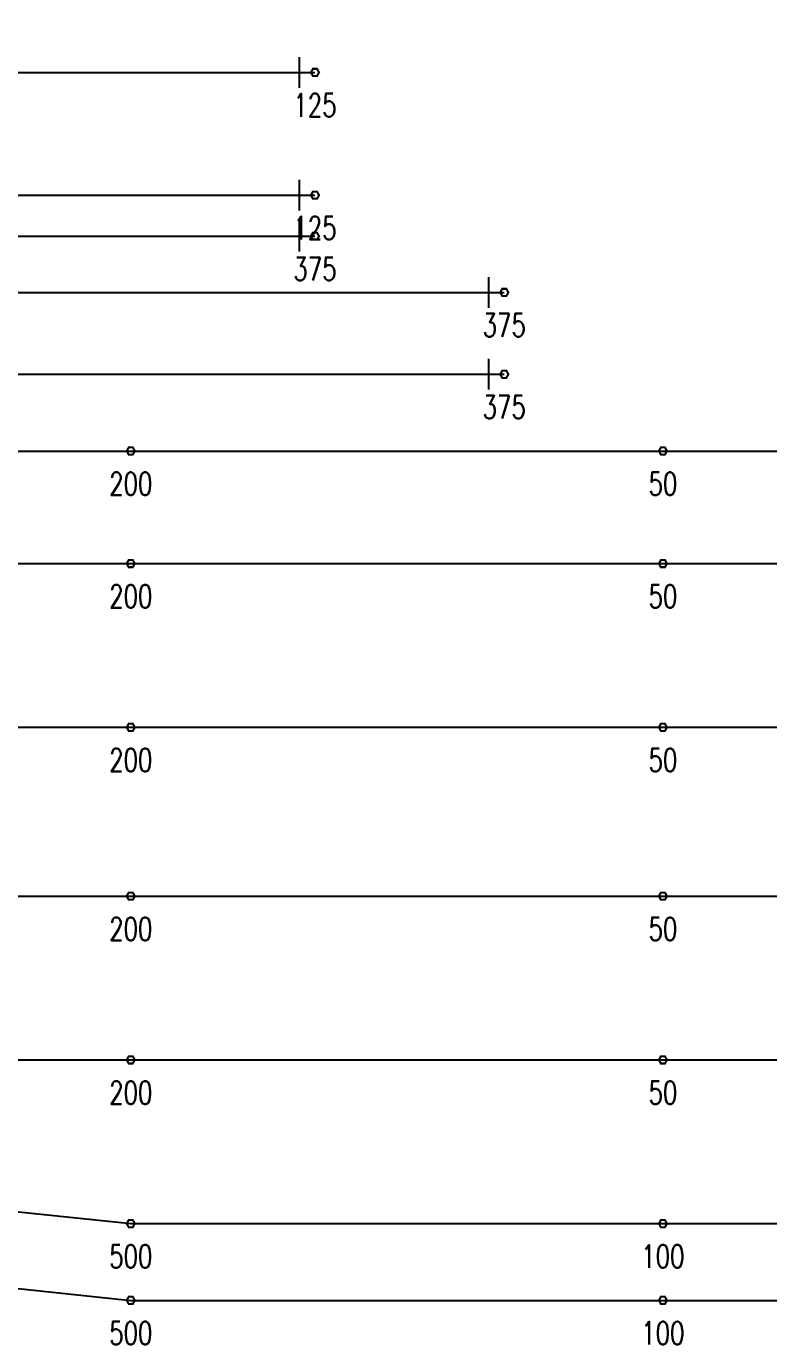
# Model space of a CAD drawing. Header units: millimetres. Extents: x 118516 to 588795, y -24154 to 50684.
# Drawn here: x 391630 to 398883, y 8468 to 21350 of the extents above; entities that cross this region are included whole.
import ezdxf
from ezdxf.enums import TextEntityAlignment as Align

# ---------------------------------------------------------------- set-up
doc = ezdxf.new("R2010")
doc.units = ezdxf.units.MM
doc.layers.get('0').update_dxf_attribs({"lineweight": 20})
doc.layers.add('ARES_TAG', color=3, linetype='Continuous')
doc.layers.add('NDC_S_TENDON', color=10, linetype='Continuous')
doc.layers.add('Current plane_Column', color=7, linetype='Continuous', true_color=0x4b00ff)
for name, color, linetype, lineweight in [('NDC_S-TENDON', 6, 'Continuous', 35), ('NDC_S_ANNO', 7, 'Continuous', 20), ('NDC_S_SYMBOL', 1, 'Continuous', 15)]:
    doc.layers.add(name, color=color, linetype=linetype, lineweight=lineweight)
doc.styles.add('ARES_ROMANS_0.36', font='romans.shx', dxfattribs={"width": 0.36, "bigfont": 'vns.shx'})
doc.styles.add('NDC_ANNO', font='', dxfattribs={"width": 0.8})
doc.styles.get('NDC_ANNO').set_extended_font_data('Dotum')

# ---------------------------------------------------------------- blocks, each defined once
blk = doc.blocks.new('*U712')
at = {"layer": 'NDC_S_SYMBOL', "color": 3}
blk.add_line((-11226, 0), (-8554, 0), dxfattribs=at)
blk.add_circle((-11676, 0), 450, dxfattribs=at)
at = {"layer": 'NDC_S_TENDON'}
for p, q in [((6362, -150), (6362, 150)), ((-3388, 0), (-500, 0)), ((-500, 0), (5123, 0)), ((5123, 0), (5512, 0)), ((5512, 0), (6512, 0))]:
    blk.add_line(p, q, dxfattribs=at)
blk.add_lwpolyline([(-3908, 0), (-4388, 150), (-4388, -150), (-3908, 0), (-3388, 0)], dxfattribs=at)
at = {"layer": 'ARES_TAG', "style": 'ARES_ROMANS_0.36', "width": 0.36}
blk.add_attdef('S3', text='', height=375, dxfattribs=at).set_placement((-11676, 0), align=Align.MIDDLE_CENTER)
blk = doc.blocks.new('*U490')
at = {"layer": 'NDC_S_TENDON'}
for p, q in [((-500, 0), (5123, 0)), ((5123, 0), (56672, 0))]:
    blk.add_line(p, q, dxfattribs=at)
at = {"layer": 'ARES_TAG', "style": 'ARES_ROMANS_0.36', "width": 0.36}
blk.add_attdef('S3', text='', height=375, dxfattribs=at).set_placement((-7518, 0), align=Align.MIDDLE_CENTER)
blk = doc.blocks.new('*U530')
at = {"layer": 'NDC_S_TENDON'}
for p, q in [((-25685, -975), (-16450, 0)), ((-16450, 0), (25150, 0))]:
    blk.add_line(p, q, dxfattribs=at)
at = {"layer": 'ARES_TAG', "style": 'ARES_ROMANS_0.36', "width": 0.36}
blk.add_attdef('S3', text='', height=375, rotation=6.0284, dxfattribs=at).set_placement((-29792, -1409), align=Align.MIDDLE_CENTER)
blk = doc.blocks.new('*U703')
at = {"layer": 'NDC_S_TENDON'}
for p, q in [((-25685, -975), (-16450, 0)), ((-16450, 0), (25150, 0))]:
    blk.add_line(p, q, dxfattribs=at)
at = {"layer": 'ARES_TAG', "style": 'ARES_ROMANS_0.36', "width": 0.36}
blk.add_attdef('S3', text='', height=375, rotation=6.0284, dxfattribs=at).set_placement((-30967, -1533), align=Align.MIDDLE_CENTER)
blk = doc.blocks.new('*U492')
at = {"layer": 'NDC_S_SYMBOL', "color": 3}
blk.add_line((-7068, 0), (-5568, 0), dxfattribs=at)
blk.add_circle((-7518, 0), 450, dxfattribs=at)
at = {"layer": 'NDC_S_TENDON'}
for p, q in [((7492, -150), (7492, 150)), ((-3388, 0), (-500, 0)), ((-500, 0), (5123, 0)), ((5123, 0), (6642, 0)), ((6642, 0), (7642, 0))]:
    blk.add_line(p, q, dxfattribs=at)
blk.add_lwpolyline([(-3908, 0), (-4388, 150), (-4388, -150), (-3908, 0), (-3388, 0)], dxfattribs=at)
at = {"layer": 'ARES_TAG', "style": 'ARES_ROMANS_0.36', "width": 0.36}
blk.add_attdef('S3', text='', height=375, dxfattribs=at).set_placement((-7518, 0), align=Align.MIDDLE_CENTER)
blk = doc.blocks.new('*U702')
at = {"layer": 'NDC_S_SYMBOL', "color": 3}
blk.add_line((-8249, 0), (-5568, 0), dxfattribs=at)
blk.add_circle((-8699, 0), 450, dxfattribs=at)
at = {"layer": 'NDC_S_TENDON'}
for p, q in [((7492, -150), (7492, 150)), ((-3388, 0), (-500, 0)), ((-500, 0), (5123, 0)), ((5123, 0), (6642, 0)), ((6642, 0), (7642, 0))]:
    blk.add_line(p, q, dxfattribs=at)
blk.add_lwpolyline([(-3908, 0), (-4388, 150), (-4388, -150), (-3908, 0), (-3388, 0)], dxfattribs=at)
at = {"layer": 'ARES_TAG', "style": 'ARES_ROMANS_0.36', "width": 0.36}
blk.add_attdef('S3', text='', height=375, dxfattribs=at).set_placement((-8699, 0), align=Align.MIDDLE_CENTER)
blk = doc.blocks.new('*U713')
at = {"layer": 'NDC_S_SYMBOL', "color": 3}
blk.add_line((-10032, 0), (-8529, 0), dxfattribs=at)
blk.add_circle((-10482, 0), 450, dxfattribs=at)
at = {"layer": 'NDC_S_TENDON'}
for p, q in [((6362, -150), (6362, 150)), ((-3388, 0), (-500, 0)), ((-500, 0), (5123, 0)), ((5123, 0), (5512, 0)), ((5512, 0), (6512, 0))]:
    blk.add_line(p, q, dxfattribs=at)
blk.add_lwpolyline([(-3908, 0), (-4388, 150), (-4388, -150), (-3908, 0), (-3388, 0)], dxfattribs=at)
at = {"layer": 'ARES_TAG', "style": 'ARES_ROMANS_0.36', "width": 0.36}
blk.add_attdef('S3', text='', height=375, dxfattribs=at).set_placement((-10482, 0), align=Align.MIDDLE_CENTER)
blk = doc.blocks.new('HTB TDX')
at = {"layer": 'NDC_S-TENDON', "linetype": 'Continuous'}
for points, elevation in [([(11890, 11400, 20, 20, 0), (11870, 11435, 20, 20, 0), (11830, 11435, 20, 20, 0), (11810, 11400, 20, 20, 0), (11830, 11365, 20, 20, 0), (11870, 11365, 20, 20, 0)], 3575), ([(11890, 11400, 20, 20, 0), (11870, 11435, 20, 20, 0), (11830, 11435, 20, 20, 0), (11810, 11400, 20, 20, 0), (11830, 11365, 20, 20, 0), (11870, 11365, 20, 20, 0)], 3575), ([(11890, 10200, 20, 20, 0), (11870, 10235, 20, 20, 0), (11830, 10235, 20, 20, 0), (11810, 10200, 20, 20, 0), (11830, 10165, 20, 20, 0), (11870, 10165, 20, 20, 0)], 3575), ([(11890, 10200, 20, 20, 0), (11870, 10235, 20, 20, 0), (11830, 10235, 20, 20, 0), (11810, 10200, 20, 20, 0), (11830, 10165, 20, 20, 0), (11870, 10165, 20, 20, 0)], 3575), ([(11890, 9800, 20, 20, 0), (11870, 9835, 20, 20, 0), (11830, 9835, 20, 20, 0), (11810, 9800, 20, 20, 0), (11830, 9765, 20, 20, 0), (11870, 9765, 20, 20, 0)], 3575), ([(11890, 9800, 20, 20, 0), (11870, 9835, 20, 20, 0), (11830, 9835, 20, 20, 0), (11810, 9800, 20, 20, 0), (11830, 9765, 20, 20, 0), (11870, 9765, 20, 20, 0)], 3575), ([(13740, 9250, 20, 20, 0), (13720, 9285, 20, 20, 0), (13680, 9285, 20, 20, 0), (13660, 9250, 20, 20, 0), (13680, 9215, 20, 20, 0), (13720, 9215, 20, 20, 0)], 3575), ([(13740, 9250, 20, 20, 0), (13720, 9285, 20, 20, 0), (13680, 9285, 20, 20, 0), (13660, 9250, 20, 20, 0), (13680, 9215, 20, 20, 0), (13720, 9215, 20, 20, 0)], 3575), ([(13740, 8450, 20, 20, 0), (13720, 8485, 20, 20, 0), (13680, 8485, 20, 20, 0), (13660, 8450, 20, 20, 0), (13680, 8415, 20, 20, 0), (13720, 8415, 20, 20, 0)], 3575), ([(13740, 8450, 20, 20, 0), (13720, 8485, 20, 20, 0), (13680, 8485, 20, 20, 0), (13660, 8450, 20, 20, 0), (13680, 8415, 20, 20, 0), (13720, 8415, 20, 20, 0)], 3575), ([(10090, 7700, 20, 20, 0), (10070, 7735, 20, 20, 0), (10030, 7735, 20, 20, 0), (10010, 7700, 20, 20, 0), (10030, 7665, 20, 20, 0), (10070, 7665, 20, 20, 0)], 3650), ([(10090, 7700, 20, 20, 0), (10070, 7735, 20, 20, 0), (10030, 7735, 20, 20, 0), (10010, 7700, 20, 20, 0), (10030, 7665, 20, 20, 0), (10070, 7665, 20, 20, 0)], 3650), ([(10090, 7700, 20, 20, 0), (10070, 7735, 20, 20, 0), (10030, 7735, 20, 20, 0), (10010, 7700, 20, 20, 0), (10030, 7665, 20, 20, 0), (10070, 7665, 20, 20, 0)], 3650), ([(10090, 7700, 20, 20, 0), (10070, 7735, 20, 20, 0), (10030, 7735, 20, 20, 0), (10010, 7700, 20, 20, 0), (10030, 7665, 20, 20, 0), (10070, 7665, 20, 20, 0)], 3650), ([(15290, 7700, 20, 20, 0), (15270, 7735, 20, 20, 0), (15230, 7735, 20, 20, 0), (15210, 7700, 20, 20, 0), (15230, 7665, 20, 20, 0), (15270, 7665, 20, 20, 0)], 3500), ([(15290, 7700, 20, 20, 0), (15270, 7735, 20, 20, 0), (15230, 7735, 20, 20, 0), (15210, 7700, 20, 20, 0), (15230, 7665, 20, 20, 0), (15270, 7665, 20, 20, 0)], 3500), ([(10090, 6600, 20, 20, 0), (10070, 6635, 20, 20, 0), (10030, 6635, 20, 20, 0), (10010, 6600, 20, 20, 0), (10030, 6565, 20, 20, 0), (10070, 6565, 20, 20, 0)], 3650), ([(10090, 6600, 20, 20, 0), (10070, 6635, 20, 20, 0), (10030, 6635, 20, 20, 0), (10010, 6600, 20, 20, 0), (10030, 6565, 20, 20, 0), (10070, 6565, 20, 20, 0)], 3650), ([(10090, 6600, 20, 20, 0), (10070, 6635, 20, 20, 0), (10030, 6635, 20, 20, 0), (10010, 6600, 20, 20, 0), (10030, 6565, 20, 20, 0), (10070, 6565, 20, 20, 0)], 3650), ([(10090, 6600, 20, 20, 0), (10070, 6635, 20, 20, 0), (10030, 6635, 20, 20, 0), (10010, 6600, 20, 20, 0), (10030, 6565, 20, 20, 0), (10070, 6565, 20, 20, 0)], 3650), ([(15290, 6600, 20, 20, 0), (15270, 6635, 20, 20, 0), (15230, 6635, 20, 20, 0), (15210, 6600, 20, 20, 0), (15230, 6565, 20, 20, 0), (15270, 6565, 20, 20, 0)], 3500), ([(15290, 6600, 20, 20, 0), (15270, 6635, 20, 20, 0), (15230, 6635, 20, 20, 0), (15210, 6600, 20, 20, 0), (15230, 6565, 20, 20, 0), (15270, 6565, 20, 20, 0)], 3500), ([(10090, 5000, 20, 20, 0), (10070, 5035, 20, 20, 0), (10030, 5035, 20, 20, 0), (10010, 5000, 20, 20, 0), (10030, 4965, 20, 20, 0), (10070, 4965, 20, 20, 0)], 3650), ([(10090, 5000, 20, 20, 0), (10070, 5035, 20, 20, 0), (10030, 5035, 20, 20, 0), (10010, 5000, 20, 20, 0), (10030, 4965, 20, 20, 0), (10070, 4965, 20, 20, 0)], 3650), ([(10090, 5000, 20, 20, 0), (10070, 5035, 20, 20, 0), (10030, 5035, 20, 20, 0), (10010, 5000, 20, 20, 0), (10030, 4965, 20, 20, 0), (10070, 4965, 20, 20, 0)], 3650), ([(10090, 5000, 20, 20, 0), (10070, 5035, 20, 20, 0), (10030, 5035, 20, 20, 0), (10010, 5000, 20, 20, 0), (10030, 4965, 20, 20, 0), (10070, 4965, 20, 20, 0)], 3650), ([(15290, 5000, 20, 20, 0), (15270, 5035, 20, 20, 0), (15230, 5035, 20, 20, 0), (15210, 5000, 20, 20, 0), (15230, 4965, 20, 20, 0), (15270, 4965, 20, 20, 0)], 3500), ([(15290, 5000, 20, 20, 0), (15270, 5035, 20, 20, 0), (15230, 5035, 20, 20, 0), (15210, 5000, 20, 20, 0), (15230, 4965, 20, 20, 0), (15270, 4965, 20, 20, 0)], 3500), ([(10090, 3350, 20, 20, 0), (10070, 3385, 20, 20, 0), (10030, 3385, 20, 20, 0), (10010, 3350, 20, 20, 0), (10030, 3315, 20, 20, 0), (10070, 3315, 20, 20, 0)], 3650), ([(10090, 3350, 20, 20, 0), (10070, 3385, 20, 20, 0), (10030, 3385, 20, 20, 0), (10010, 3350, 20, 20, 0), (10030, 3315, 20, 20, 0), (10070, 3315, 20, 20, 0)], 3650), ([(10090, 3350, 20, 20, 0), (10070, 3385, 20, 20, 0), (10030, 3385, 20, 20, 0), (10010, 3350, 20, 20, 0), (10030, 3315, 20, 20, 0), (10070, 3315, 20, 20, 0)], 3650), ([(10090, 3350, 20, 20, 0), (10070, 3385, 20, 20, 0), (10030, 3385, 20, 20, 0), (10010, 3350, 20, 20, 0), (10030, 3315, 20, 20, 0), (10070, 3315, 20, 20, 0)], 3650), ([(15290, 3350, 20, 20, 0), (15270, 3385, 20, 20, 0), (15230, 3385, 20, 20, 0), (15210, 3350, 20, 20, 0), (15230, 3315, 20, 20, 0), (15270, 3315, 20, 20, 0)], 3500), ([(15290, 3350, 20, 20, 0), (15270, 3385, 20, 20, 0), (15230, 3385, 20, 20, 0), (15210, 3350, 20, 20, 0), (15230, 3315, 20, 20, 0), (15270, 3315, 20, 20, 0)], 3500), ([(10090, 1750, 20, 20, 0), (10070, 1785, 20, 20, 0), (10030, 1785, 20, 20, 0), (10010, 1750, 20, 20, 0), (10030, 1715, 20, 20, 0), (10070, 1715, 20, 20, 0)], 3650), ([(10090, 1750, 20, 20, 0), (10070, 1785, 20, 20, 0), (10030, 1785, 20, 20, 0), (10010, 1750, 20, 20, 0), (10030, 1715, 20, 20, 0), (10070, 1715, 20, 20, 0)], 3650), ([(10090, 1750, 20, 20, 0), (10070, 1785, 20, 20, 0), (10030, 1785, 20, 20, 0), (10010, 1750, 20, 20, 0), (10030, 1715, 20, 20, 0), (10070, 1715, 20, 20, 0)], 3650), ([(10090, 1750, 20, 20, 0), (10070, 1785, 20, 20, 0), (10030, 1785, 20, 20, 0), (10010, 1750, 20, 20, 0), (10030, 1715, 20, 20, 0), (10070, 1715, 20, 20, 0)], 3650), ([(15290, 1750, 20, 20, 0), (15270, 1785, 20, 20, 0), (15230, 1785, 20, 20, 0), (15210, 1750, 20, 20, 0), (15230, 1715, 20, 20, 0), (15270, 1715, 20, 20, 0)], 3500), ([(15290, 1750, 20, 20, 0), (15270, 1785, 20, 20, 0), (15230, 1785, 20, 20, 0), (15210, 1750, 20, 20, 0), (15230, 1715, 20, 20, 0), (15270, 1715, 20, 20, 0)], 3500), ([(10090, 150, 20, 20, 0), (10070, 185, 20, 20, 0), (10030, 185, 20, 20, 0), (10010, 150, 20, 20, 0), (10030, 115, 20, 20, 0), (10070, 115, 20, 20, 0)], 3600), ([(10090, 150, 20, 20, 0), (10070, 185, 20, 20, 0), (10030, 185, 20, 20, 0), (10010, 150, 20, 20, 0), (10030, 115, 20, 20, 0), (10070, 115, 20, 20, 0)], 3600), ([(10090, 150, 20, 20, 0), (10070, 185, 20, 20, 0), (10030, 185, 20, 20, 0), (10010, 150, 20, 20, 0), (10030, 115, 20, 20, 0), (10070, 115, 20, 20, 0)], 3600), ([(10090, 150, 20, 20, 0), (10070, 185, 20, 20, 0), (10030, 185, 20, 20, 0), (10010, 150, 20, 20, 0), (10030, 115, 20, 20, 0), (10070, 115, 20, 20, 0)], 3600), ([(15290, 150, 20, 20, 0), (15270, 185, 20, 20, 0), (15230, 185, 20, 20, 0), (15210, 150, 20, 20, 0), (15230, 115, 20, 20, 0), (15270, 115, 20, 20, 0)], 3200), ([(15290, 150, 20, 20, 0), (15270, 185, 20, 20, 0), (15230, 185, 20, 20, 0), (15210, 150, 20, 20, 0), (15230, 115, 20, 20, 0), (15270, 115, 20, 20, 0)], 3200), ([(10090, -600, 20, 20, 0), (10070, -565, 20, 20, 0), (10030, -565, 20, 20, 0), (10010, -600, 20, 20, 0), (10030, -635, 20, 20, 0), (10070, -635, 20, 20, 0)], 3600), ([(10090, -600, 20, 20, 0), (10070, -565, 20, 20, 0), (10030, -565, 20, 20, 0), (10010, -600, 20, 20, 0), (10030, -635, 20, 20, 0), (10070, -635, 20, 20, 0)], 3600), ([(10090, -600, 20, 20, 0), (10070, -565, 20, 20, 0), (10030, -565, 20, 20, 0), (10010, -600, 20, 20, 0), (10030, -635, 20, 20, 0), (10070, -635, 20, 20, 0)], 3600), ([(10090, -600, 20, 20, 0), (10070, -565, 20, 20, 0), (10030, -565, 20, 20, 0), (10010, -600, 20, 20, 0), (10030, -635, 20, 20, 0), (10070, -635, 20, 20, 0)], 3600), ([(15290, -600, 20, 20, 0), (15270, -565, 20, 20, 0), (15230, -565, 20, 20, 0), (15210, -600, 20, 20, 0), (15230, -635, 20, 20, 0), (15270, -635, 20, 20, 0)], 3200), ([(15290, -600, 20, 20, 0), (15270, -565, 20, 20, 0), (15230, -565, 20, 20, 0), (15210, -600, 20, 20, 0), (15230, -635, 20, 20, 0), (15270, -635, 20, 20, 0)], 3200)]:
    blk.add_lwpolyline(points, format="xyseb", close=True, dxfattribs=dict(at, elevation=elevation))
ref = blk.add_blockref('*U492', (4208, 11400, 3575))
ref.add_attrib('S3', 'S2-15', dxfattribs={"layer": 'ARES_TAG', "height": 375, "style": 'ARES_ROMANS_0.36', "width": 0.36}).set_placement((-3310, 11400, 3575), align=Align.MIDDLE_CENTER)
ref = blk.add_blockref('*U702', (4208, 10200, 3575))
ref.add_attrib('S3', 'S2-11', dxfattribs={"layer": 'ARES_TAG', "height": 375, "style": 'ARES_ROMANS_0.36', "width": 0.36}).set_placement((-4491, 10200, 3575), align=Align.MIDDLE_CENTER)
ref = blk.add_blockref('*U492', (4208, 9800, 3575))
ref.add_attrib('S3', 'S5-10', dxfattribs={"layer": 'ARES_TAG', "height": 375, "style": 'ARES_ROMANS_0.36', "width": 0.36}).set_placement((-3310, 9800, 3575), align=Align.MIDDLE_CENTER)
ref = blk.add_blockref('*U712', (7188, 9250, 3575))
ref.add_attrib('S3', 'S2-09', dxfattribs={"layer": 'ARES_TAG', "height": 375, "style": 'ARES_ROMANS_0.36', "width": 0.36}).set_placement((-4488, 9250, 3575), align=Align.MIDDLE_CENTER)
ref = blk.add_blockref('*U713', (7188, 8450, 3575))
ref.add_attrib('S3', 'S2-04', dxfattribs={"layer": 'ARES_TAG', "height": 375, "style": 'ARES_ROMANS_0.36', "width": 0.36}).set_placement((-3294, 8450, 3575), align=Align.MIDDLE_CENTER)
for p in [(4208, 7700, 3503), (4208, 6600, 3503), (4208, 5000, 3503), (4208, 3350, 3503), (4208, 1750, 3503)]:
    blk.add_blockref('*U490', p)
at = {"xscale": -1, "rotation": 180}
for name, p in [('*U703', (26500, 150)), ('*U530', (26500, -600))]:
    blk.add_blockref(name, p, dxfattribs=at)
at = {"layer": 'NDC_S_ANNO', "linetype": 'Continuous', "char_height": 225, "attachment_point": 5, "rotation": 0, "line_spacing_factor": 0.75, "style": 'NDC_ANNO'}
for s, insert in [('\\FSTANDARD.shx;125', (11850, 11080, 3575)), ('\\FSTANDARD.shx;125', (11850, 9880, 3575)), ('\\FSTANDARD.shx;375', (11850, 9480, 3575))]:
    blk.add_mtext(s, dxfattribs=dict(at, insert=insert))
at = {"layer": 'NDC_S_ANNO', "linetype": 'Continuous', "char_height": 225, "attachment_point": 5, "line_spacing_factor": 0.75, "style": 'NDC_ANNO'}
for s, insert in [('\\FSTANDARD.shx;375', (13700, 8930, 3575)), ('\\FSTANDARD.shx;375', (13700, 8130, 3575)), ('\\FSTANDARD.shx;200', (10050, 7380, 3650)), ('\\FSTANDARD.shx;50', (15250, 7380, 3500)), ('\\FSTANDARD.shx;200', (10050, 6280, 3650)), ('\\FSTANDARD.shx;50', (15250, 6280, 3500)), ('\\FSTANDARD.shx;200', (10050, 4680, 3650)), ('\\FSTANDARD.shx;50', (15250, 4680, 3500)), ('\\FSTANDARD.shx;200', (10050, 3030, 3650)), ('\\FSTANDARD.shx;50', (15250, 3030, 3500)), ('\\FSTANDARD.shx;200', (10050, 1430, 3650)), ('\\FSTANDARD.shx;50', (15250, 1430, 3500)), ('\\FSTANDARD.shx;500', (10050, -170, 3600)), ('\\FSTANDARD.shx;100', (15250, -170, 3200)), ('\\FSTANDARD.shx;500', (10050, -920, 3600)), ('\\FSTANDARD.shx;100', (15250, -920, 3200))]:
    blk.add_mtext(s, dxfattribs=dict(at, insert=insert))

msp = doc.modelspace()

# ---------------------------------------------------------------- block references
at = {"layer": 'Current plane_Column'}
msp.add_blockref('HTB TDX', (382600, 9500), dxfattribs=at)

doc.saveas('drawing.dxf')
